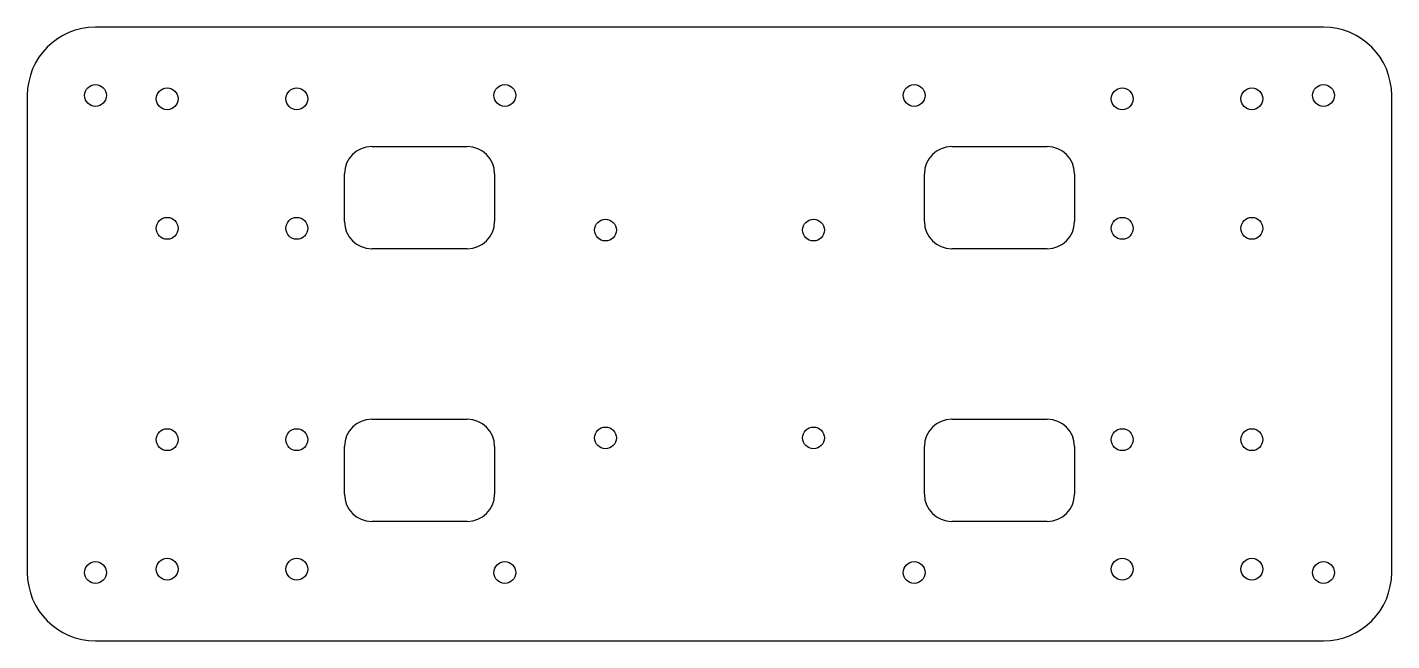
# Model space of a CAD drawing. Header units: millimetres. Extents: x -100 to 100, y -45 to 45.
import ezdxf

# ---------------------------------------------------------------- set-up
doc = ezdxf.new("R2010")
doc.units = ezdxf.units.MM
for name, color, linetype in [('CUT', 3, 'Continuous'), ('HOLES', 1, 'Continuous'), ('SLOTS', 2, 'Continuous')]:
    doc.layers.add(name, color=color, linetype=linetype)

msp = doc.modelspace()

# ---------------------------------------------------------------- linework, layer by layer
at = {"layer": 'CUT'}
for p, q in [((90, 45), (-90, 45)), ((-100, 35), (-100, -35)), ((100, -35), (100, 35)), ((-90, -45), (90, -45))]:
    msp.add_line(p, q, dxfattribs=at)
for centre, start, end in [((-90, 35), 90, 180), ((90, 35), 0, 90), ((-90, -35), -180, -90), ((90, -35), -90, 0)]:
    msp.add_arc(centre, 10, start, end, dxfattribs=at)
at = {"layer": 'HOLES'}
for centre in [(-90, 35), (-79.5, 34.5), (-60.5, 34.5), (-30, 35), (30, 35), (60.5, 34.5), (79.5, 34.5), (90, 35), (-79.5, 15.5), (-60.5, 15.5), (-15.25, 15.25), (15.25, 15.25), (60.5, 15.5), (79.5, 15.5), (-79.5, -15.5), (-60.5, -15.5), (-15.25, -15.25), (15.25, -15.25), (60.5, -15.5), (79.5, -15.5), (-90, -35), (-79.5, -34.5), (-60.5, -34.5), (-30, -35), (30, -35), (60.5, -34.5), (79.5, -34.5), (90, -35)]:
    msp.add_circle(centre, 1.6, dxfattribs=at)
at = {"layer": 'SLOTS'}
for p, q in [((-49.5, 27.5), (-35.5, 27.5)), ((35.5, 27.5), (49.5, 27.5)), ((-53.5, 16.5), (-53.5, 23.5)), ((-31.5, 23.5), (-31.5, 16.5)), ((31.5, 16.5), (31.5, 23.5)), ((53.5, 23.5), (53.5, 16.5)), ((-35.5, 12.5), (-49.5, 12.5)), ((49.5, 12.5), (35.5, 12.5)), ((-49.5, -12.5), (-35.5, -12.5)), ((35.5, -12.5), (49.5, -12.5)), ((-53.5, -23.5), (-53.5, -16.5)), ((-31.5, -16.5), (-31.5, -23.5)), ((31.5, -23.5), (31.5, -16.5)), ((53.5, -16.5), (53.5, -23.5)), ((-35.5, -27.5), (-49.5, -27.5)), ((49.5, -27.5), (35.5, -27.5))]:
    msp.add_line(p, q, dxfattribs=at)
for centre, start, end in [((-49.5, 23.5), 90, 180), ((-35.5, 23.5), 0, 90), ((35.5, 23.5), 90, 180), ((49.5, 23.5), 0, 90), ((-49.5, 16.5), -180, -90), ((-35.5, 16.5), -90, 0), ((35.5, 16.5), -180, -90), ((49.5, 16.5), -90, 0), ((-49.5, -16.5), 90, 180), ((-35.5, -16.5), 0, 90), ((35.5, -16.5), 90, 180), ((49.5, -16.5), 0, 90), ((-49.5, -23.5), -180, -90), ((-35.5, -23.5), -90, 0), ((35.5, -23.5), -180, -90), ((49.5, -23.5), -90, 0)]:
    msp.add_arc(centre, 4, start, end, dxfattribs=at)

doc.saveas('drawing.dxf')
